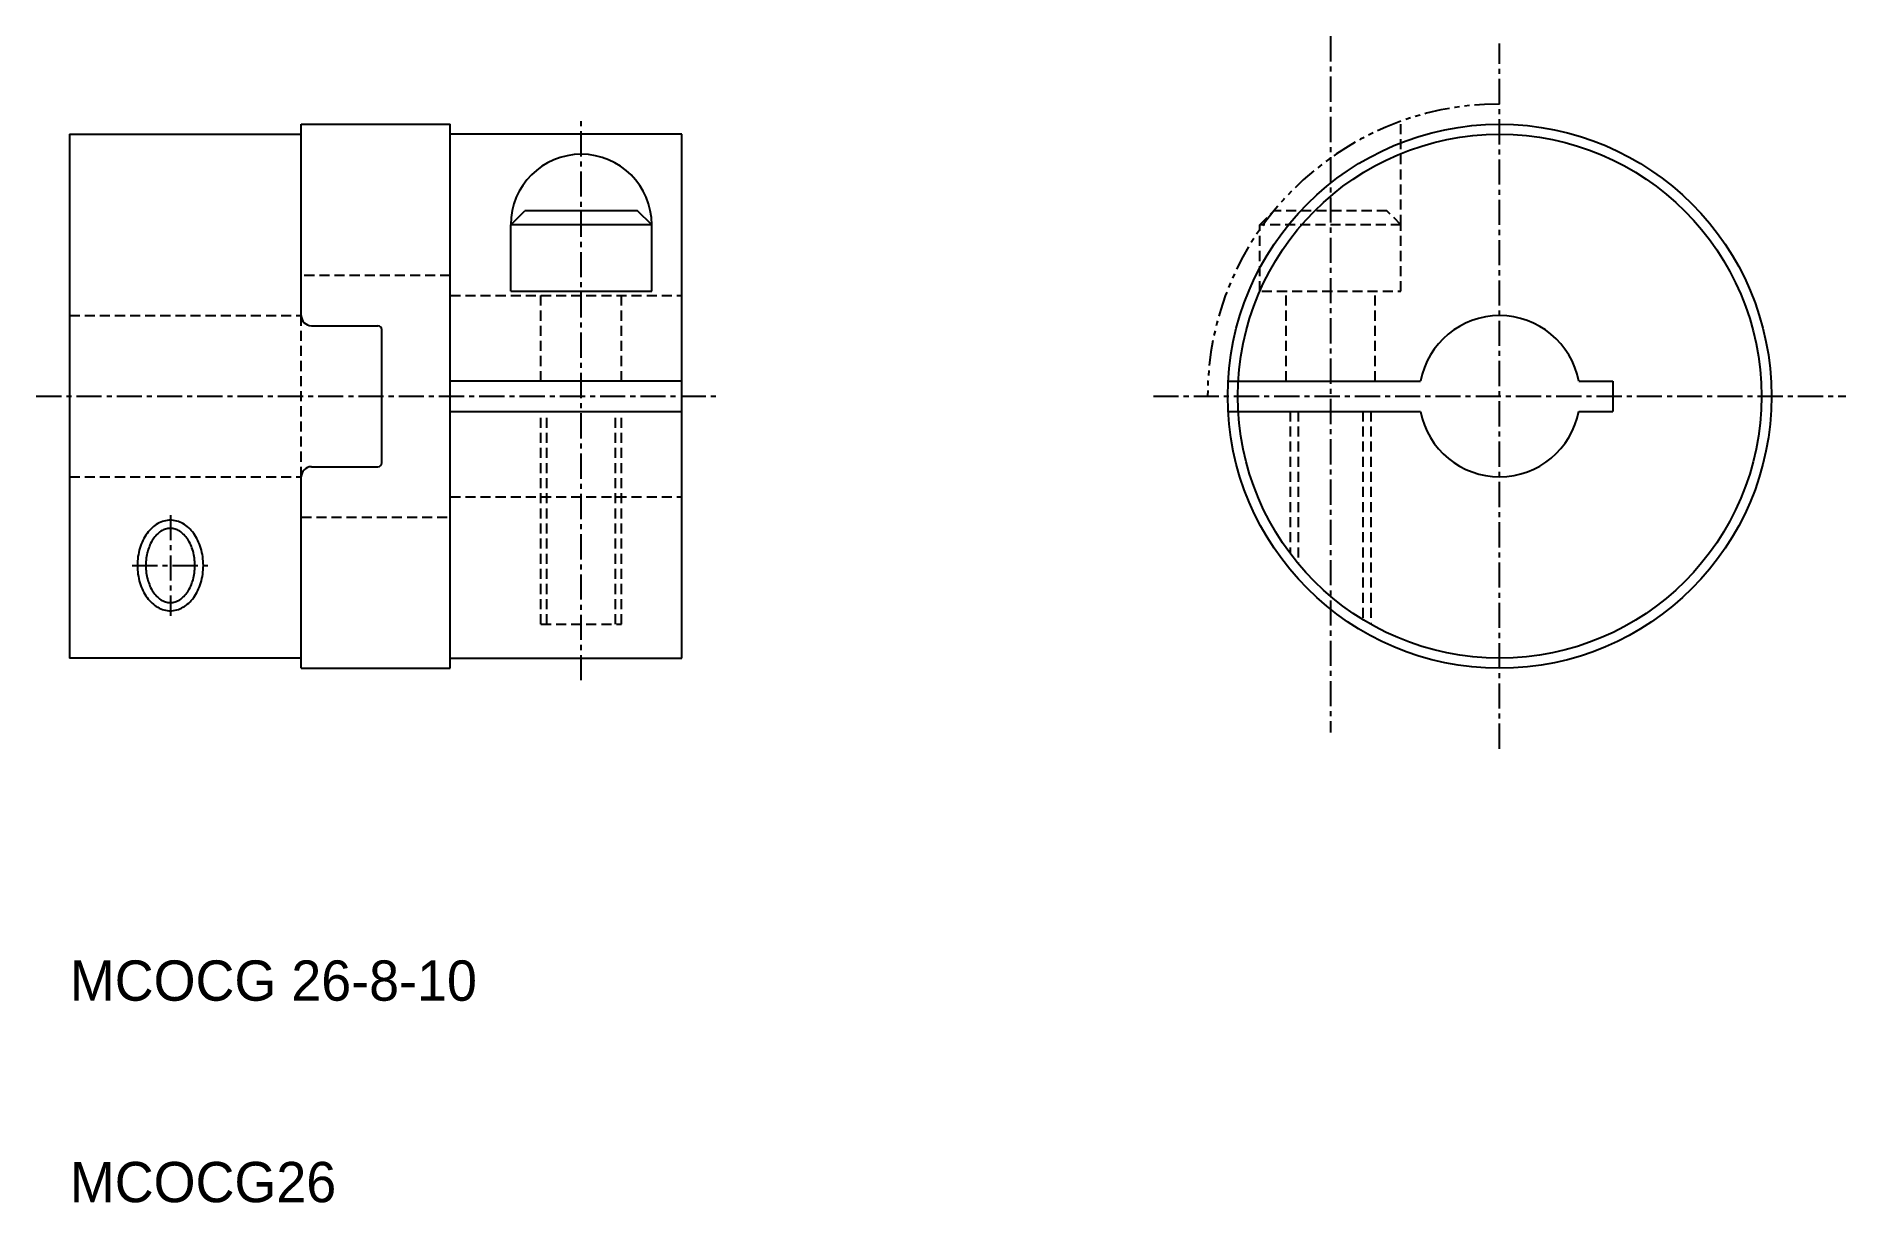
# Model space of a CAD drawing. Extents: x 370.2 to 460, y 81 to 138.9.
import ezdxf

# ---------------------------------------------------------------- set-up
doc = ezdxf.new("R2010")
doc.units = 0
for name, pattern in [('CENTER', [2, 1.25, -0.25, 0.25, -0.25]), ('DASHED', [0.75, 0.5, -0.25]), ('PHANTOM', [2.5, 1.25, -0.25, 0.25, -0.25, 0.25, -0.25])]:
    doc.linetypes.add(name, pattern=pattern)
doc.layers.get('0').update_dxf_attribs({"linetype": 'CONTINUOUS'})
doc.layers.add('CENTER', color=1, linetype='CENTER')

msp = doc.modelspace()

# ---------------------------------------------------------------- linework, layer by layer
at = {"color": 7, "linetype": 'CONTINUOUS'}
for p, q in [((371.816, 134.055), (371.816, 108.055)), ((371.816, 134.055), (383.316, 134.055)), ((383.316, 125.055), (383.316, 134.555)), ((383.316, 134.555), (390.716, 134.555)), ((390.716, 107.555), (390.716, 134.555)), ((402.216, 134.055), (390.716, 134.055)), ((402.216, 108.055), (402.216, 134.055)), ((393.716, 129.564), (394.416, 130.264)), ((393.716, 126.264), (393.716, 129.564)), ((400.716, 129.564), (393.716, 129.564)), ((400.016, 130.264), (394.416, 130.264)), ((400.716, 129.564), (400.016, 130.264)), ((400.716, 126.264), (400.716, 129.564)), ((400.716, 129.564), (400.716, 129.564)), ((393.716, 126.264), (400.718, 126.264)), ((383.816, 124.555), (387.116, 124.555)), ((387.316, 117.755), (387.316, 124.355)), ((402.216, 121.805), (390.716, 121.805)), ((429.337, 121.805), (438.887, 121.805)), ((446.745, 121.805), (448.442, 121.805)), ((448.442, 121.805), (448.442, 120.305)), ((390.716, 120.305), (402.216, 120.305)), ((429.337, 120.305), (438.887, 120.305)), ((446.745, 120.305), (448.442, 120.305)), ((383.316, 107.555), (383.316, 117.055)), ((383.816, 117.555), (387.116, 117.555)), ((383.316, 108.055), (371.816, 108.055)), ((390.716, 108.055), (402.216, 108.055)), ((383.316, 107.555), (390.716, 107.555))]:
    msp.add_line(p, q, dxfattribs=at)
at = {"color": 3, "linetype": 'DASHED'}
for p, q in [((437.916, 129.564), (437.916, 134.702)), ((430.916, 129.564), (431.616, 130.264)), ((437.916, 129.564), (430.916, 129.564)), ((430.916, 126.264), (430.916, 129.564)), ((437.216, 130.264), (431.616, 130.264)), ((437.916, 129.564), (437.216, 130.264)), ((437.916, 126.264), (437.916, 129.564)), ((437.916, 129.564), (437.916, 129.564)), ((390.716, 127.055), (383.316, 127.055)), ((390.716, 126.055), (402.216, 126.055)), ((395.216, 121.805), (395.216, 126.264)), ((399.216, 121.805), (399.216, 126.264)), ((431.01, 126.264), (437.918, 126.264)), ((432.216, 121.805), (432.216, 126.055)), ((436.616, 126.055), (436.616, 121.805)), ((371.816, 125.055), (383.316, 125.055)), ((383.316, 117.055), (383.316, 125.055)), ((395.216, 109.74), (395.216, 120.305)), ((395.516, 109.74), (395.516, 120.305)), ((398.916, 109.74), (398.916, 120.305)), ((399.216, 109.74), (399.216, 120.305)), ((432.416, 120.305), (432.416, 113.255)), ((432.816, 120.305), (432.816, 112.748)), ((436.016, 120.305), (436.016, 109.975)), ((436.416, 120.305), (436.416, 109.74)), ((371.816, 117.055), (383.316, 117.055)), ((390.716, 116.055), (402.216, 116.055)), ((383.316, 115.055), (390.716, 115.055)), ((395.216, 109.74), (399.216, 109.74))]:
    msp.add_line(p, q, dxfattribs=at)
at = {"color": 3, "linetype": 'CONTINUOUS'}
msp.add_polyline3d([(376.816, 114.902, 0), (376.735, 114.899, 0), (376.655, 114.891, 0), (376.575, 114.877, 0), (376.496, 114.859, 0), (376.418, 114.834, 0), (376.34, 114.805, 0), (376.264, 114.77, 0), (376.189, 114.731, 0), (376.115, 114.686, 0), (376.043, 114.636, 0), (375.973, 114.582, 0), (375.906, 114.523, 0), (375.84, 114.46, 0), (375.776, 114.392, 0), (375.715, 114.32, 0), (375.657, 114.244, 0), (375.602, 114.164, 0), (375.549, 114.08, 0), (375.5, 113.993, 0), (375.453, 113.903, 0), (375.41, 113.81, 0), (375.371, 113.714, 0), (375.335, 113.616, 0), (375.302, 113.515, 0), (375.273, 113.412, 0), (375.248, 113.307, 0), (375.226, 113.201, 0), (375.209, 113.093, 0), (375.195, 112.985, 0), (375.185, 112.875, 0), (375.179, 112.765, 0), (375.177, 112.655, 0), (375.179, 112.545, 0), (375.185, 112.435, 0), (375.195, 112.325, 0), (375.209, 112.217, 0), (375.226, 112.109, 0), (375.248, 112.003, 0), (375.273, 111.898, 0), (375.302, 111.795, 0), (375.335, 111.694, 0), (375.371, 111.596, 0), (375.41, 111.5, 0), (375.453, 111.407, 0), (375.5, 111.317, 0), (375.549, 111.23, 0), (375.602, 111.146, 0), (375.657, 111.066, 0), (375.715, 110.99, 0), (375.776, 110.918, 0), (375.84, 110.85, 0), (375.906, 110.787, 0), (375.973, 110.728, 0), (376.043, 110.674, 0), (376.115, 110.624, 0), (376.189, 110.579, 0), (376.264, 110.54, 0), (376.34, 110.505, 0), (376.418, 110.476, 0), (376.496, 110.451, 0), (376.575, 110.433, 0), (376.655, 110.419, 0), (376.735, 110.411, 0), (376.816, 110.408, 0), (376.896, 110.411, 0), (376.976, 110.419, 0), (377.056, 110.433, 0), (377.135, 110.451, 0), (377.214, 110.476, 0), (377.291, 110.505, 0), (377.368, 110.54, 0), (377.443, 110.579, 0), (377.516, 110.624, 0), (377.588, 110.674, 0), (377.658, 110.728, 0), (377.726, 110.787, 0), (377.792, 110.85, 0), (377.855, 110.918, 0), (377.916, 110.99, 0), (377.974, 111.066, 0), (378.03, 111.146, 0), (378.082, 111.23, 0), (378.132, 111.317, 0), (378.178, 111.407, 0), (378.221, 111.5, 0), (378.261, 111.596, 0), (378.297, 111.694, 0), (378.329, 111.795, 0), (378.358, 111.898, 0), (378.384, 112.003, 0), (378.405, 112.109, 0), (378.423, 112.217, 0), (378.436, 112.325, 0), (378.446, 112.435, 0), (378.452, 112.545, 0), (378.454, 112.655, 0), (378.452, 112.765, 0), (378.446, 112.875, 0), (378.436, 112.985, 0), (378.423, 113.093, 0), (378.405, 113.201, 0), (378.384, 113.307, 0), (378.358, 113.412, 0), (378.329, 113.515, 0), (378.297, 113.616, 0), (378.261, 113.714, 0), (378.221, 113.81, 0), (378.178, 113.903, 0), (378.132, 113.993, 0), (378.082, 114.08, 0), (378.03, 114.164, 0), (377.974, 114.244, 0), (377.916, 114.32, 0), (377.855, 114.392, 0), (377.792, 114.46, 0), (377.726, 114.523, 0), (377.658, 114.582, 0), (377.588, 114.636, 0), (377.516, 114.686, 0), (377.443, 114.731, 0), (377.368, 114.77, 0), (377.291, 114.805, 0), (377.214, 114.834, 0), (377.135, 114.859, 0), (377.056, 114.877, 0), (376.976, 114.891, 0), (376.896, 114.899, 0), (376.816, 114.902, 0)], dxfattribs=at)
at = {"color": 7, "linetype": 'CONTINUOUS'}
msp.add_polyline3d([(376.816, 114.496, 0), (376.756, 114.494, 0), (376.696, 114.488, 0), (376.637, 114.476, 0), (376.578, 114.461, 0), (376.52, 114.441, 0), (376.462, 114.417, 0), (376.406, 114.389, 0), (376.35, 114.356, 0), (376.295, 114.32, 0), (376.242, 114.279, 0), (376.19, 114.234, 0), (376.14, 114.186, 0), (376.091, 114.134, 0), (376.044, 114.078, 0), (375.998, 114.019, 0), (375.955, 113.957, 0), (375.914, 113.892, 0), (375.875, 113.823, 0), (375.838, 113.752, 0), (375.804, 113.678, 0), (375.772, 113.602, 0), (375.742, 113.523, 0), (375.715, 113.442, 0), (375.691, 113.36, 0), (375.67, 113.275, 0), (375.651, 113.19, 0), (375.635, 113.102, 0), (375.622, 113.014, 0), (375.612, 112.925, 0), (375.604, 112.835, 0), (375.6, 112.745, 0), (375.599, 112.655, 0), (375.6, 112.565, 0), (375.604, 112.474, 0), (375.612, 112.385, 0), (375.622, 112.296, 0), (375.635, 112.208, 0), (375.651, 112.12, 0), (375.67, 112.035, 0), (375.691, 111.95, 0), (375.715, 111.868, 0), (375.742, 111.787, 0), (375.772, 111.708, 0), (375.804, 111.632, 0), (375.838, 111.558, 0), (375.875, 111.487, 0), (375.914, 111.418, 0), (375.955, 111.353, 0), (375.998, 111.291, 0), (376.044, 111.232, 0), (376.091, 111.176, 0), (376.14, 111.124, 0), (376.19, 111.076, 0), (376.242, 111.031, 0), (376.295, 110.99, 0), (376.35, 110.954, 0), (376.406, 110.921, 0), (376.462, 110.893, 0), (376.52, 110.869, 0), (376.578, 110.849, 0), (376.637, 110.833, 0), (376.696, 110.822, 0), (376.756, 110.816, 0), (376.816, 110.814, 0), (376.875, 110.816, 0), (376.935, 110.822, 0), (376.994, 110.833, 0), (377.053, 110.849, 0), (377.111, 110.869, 0), (377.169, 110.893, 0), (377.226, 110.921, 0), (377.282, 110.954, 0), (377.336, 110.99, 0), (377.39, 111.031, 0), (377.442, 111.076, 0), (377.492, 111.124, 0), (377.541, 111.176, 0), (377.588, 111.232, 0), (377.633, 111.291, 0), (377.676, 111.353, 0), (377.718, 111.418, 0), (377.757, 111.487, 0), (377.793, 111.558, 0), (377.828, 111.632, 0), (377.86, 111.708, 0), (377.889, 111.787, 0), (377.916, 111.868, 0), (377.94, 111.95, 0), (377.962, 112.035, 0), (377.981, 112.12, 0), (377.996, 112.208, 0), (378.01, 112.296, 0), (378.02, 112.385, 0), (378.027, 112.474, 0), (378.031, 112.565, 0), (378.033, 112.655, 0), (378.031, 112.745, 0), (378.027, 112.835, 0), (378.02, 112.925, 0), (378.01, 113.014, 0), (377.996, 113.102, 0), (377.981, 113.19, 0), (377.962, 113.275, 0), (377.94, 113.36, 0), (377.916, 113.442, 0), (377.889, 113.523, 0), (377.86, 113.602, 0), (377.828, 113.678, 0), (377.793, 113.752, 0), (377.757, 113.823, 0), (377.718, 113.892, 0), (377.676, 113.957, 0), (377.633, 114.019, 0), (377.588, 114.078, 0), (377.541, 114.134, 0), (377.492, 114.186, 0), (377.442, 114.234, 0), (377.39, 114.279, 0), (377.336, 114.32, 0), (377.282, 114.356, 0), (377.226, 114.389, 0), (377.169, 114.417, 0), (377.111, 114.441, 0), (377.053, 114.461, 0), (376.994, 114.476, 0), (376.935, 114.488, 0), (376.875, 114.494, 0), (376.816, 114.496, 0)], dxfattribs=at)
for radius in [13.5, 13]:
    msp.add_circle((442.816, 121.055), radius, dxfattribs=at)
at = {"color": 3, "linetype": 'PHANTOM'}
msp.add_arc((442.816, 121.055), 14.5, 90, 180, dxfattribs=at)
msp.add_arc((397.216, 129.564), 3.5, 0, 180)
at = {"color": 7, "linetype": 'CONTINUOUS'}
for centre, radius, start, end in [((383.816, 125.055), 0.5, 180, 270), ((442.816, 121.055), 4, 10.80692, 169.19308), ((387.116, 124.355), 0.2, 0, 90), ((442.816, 121.055), 4, 190.80692, 349.44078), ((387.116, 117.755), 0.2, 270, 0), ((383.816, 117.055), 0.5, 90, 180)]:
    msp.add_arc(centre, radius, start, end, dxfattribs=at)
at = {"layer": 'CENTER', "color": 1, "linetype": 'CENTER'}
for p, q in [((434.416, 138.922), (434.416, 104.366)), ((442.816, 103.555), (442.816, 138.555)), ((397.216, 106.96), (397.216, 134.916)), ((370.154, 121.055), (404.066, 121.055)), ((425.627, 121.055), (460.005, 121.055)), ((376.816, 115.159), (376.816, 110.151)), ((374.922, 112.655), (378.709, 112.655))]:
    msp.add_line(p, q, dxfattribs=at)

# ---------------------------------------------------------------- texts
at = {"color": 7, "linetype": 'CONTINUOUS'}
for s, p in [('MCOCG 26-8-10', (371.826, 91.055)), ('MCOCG26', (371.826, 81.055))]:
    msp.add_text(s, height=2, dxfattribs=at).set_placement(p)

doc.saveas('drawing.dxf')
